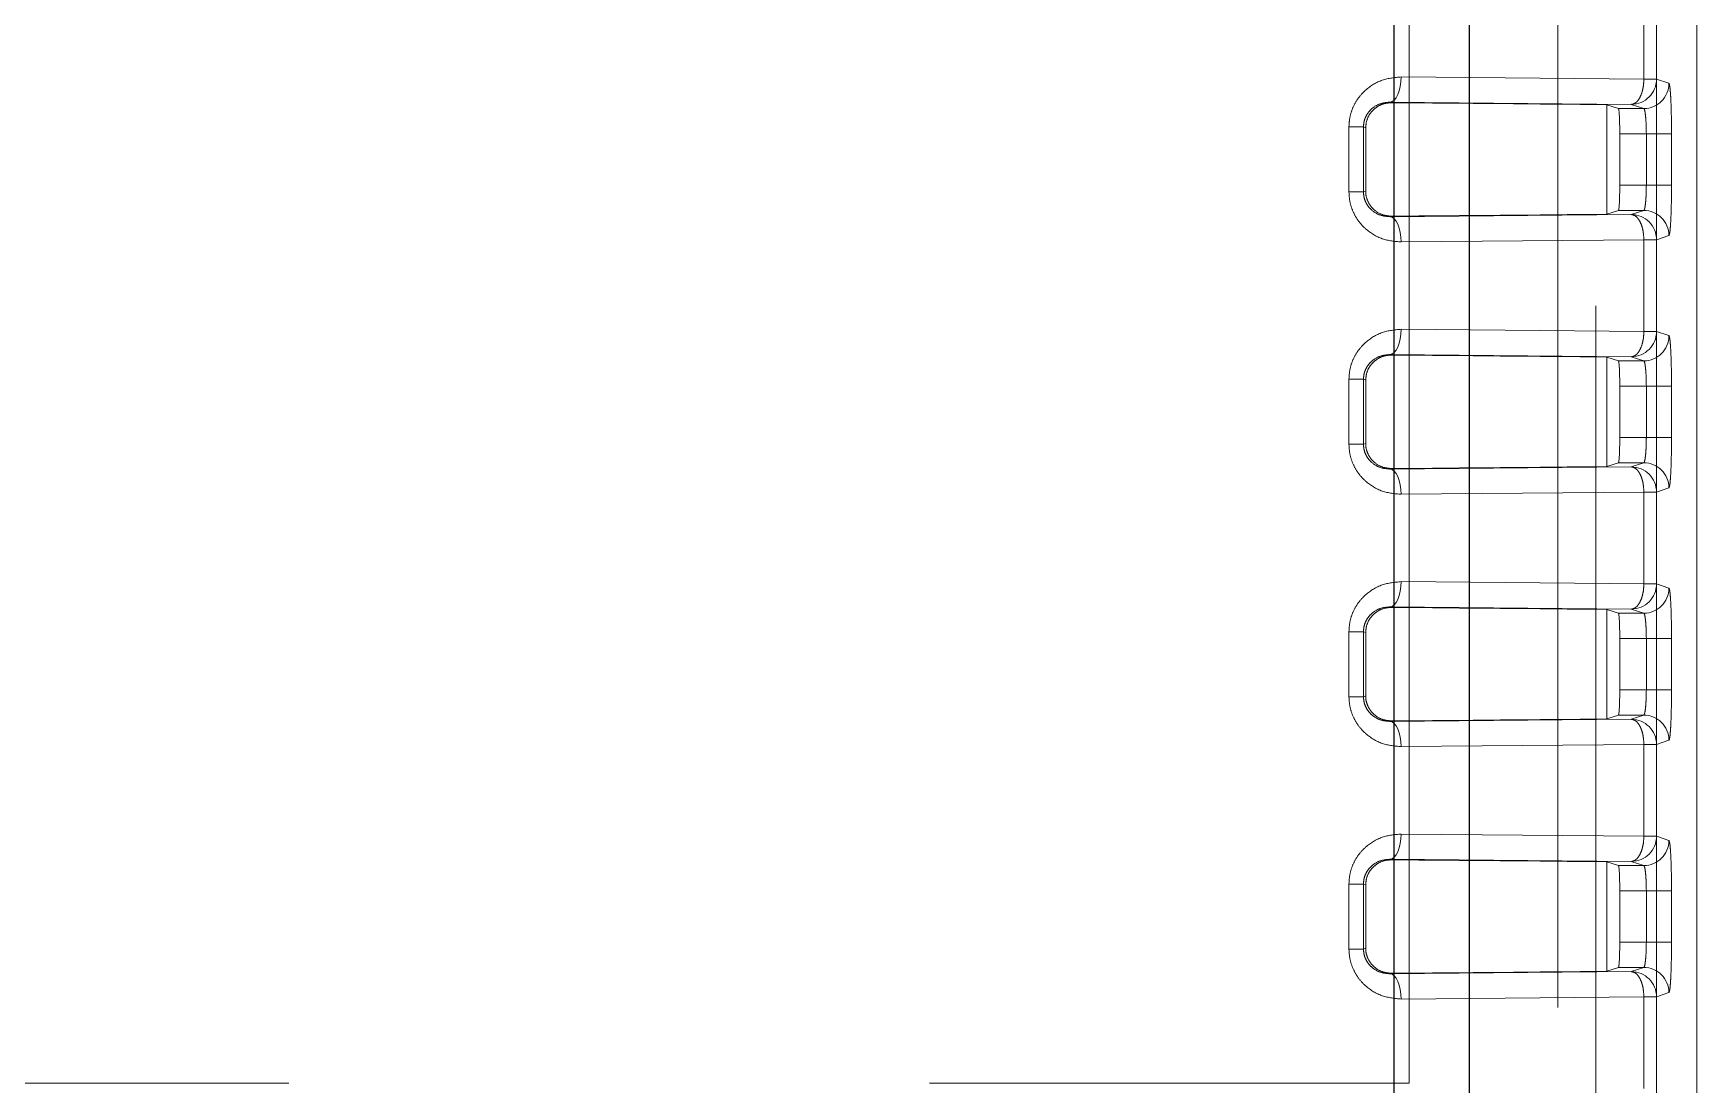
# Model space of a CAD drawing. Header units: millimetres. Extents: x 108 to 5832, y 144 to 4056.
# Drawn here: x 1390.54 to 1423.5, y 1519.78 to 1540.61 of the extents above; entities that cross this region are included whole.
import ezdxf

# ---------------------------------------------------------------- set-up
doc = ezdxf.new("R2010")
doc.units = ezdxf.units.MM
doc.header["$LTSCALE"] = 20
doc.linetypes.add('HIDDEN', pattern=[1.905, 1.27, -0.635])

msp = doc.modelspace()

# ---------------------------------------------------------------- linework, layer by layer
at = {"color": 1, "linetype": 'HIDDEN', "lineweight": 18}
for p, q in [((1417.802, 1519.814), (1417.802, 1719.814)), ((1421.5, 1433.613), (1421.5, 1580.616)), ((1423.502, 1580.621), (1423.502, 1433.612)), ((1422.707, 1578.791), (1422.707, 1429.914)), ((1420.751, 1445.114), (1420.751, 1569.114)), ((1422.455, 1541.524), (1422.455, 1539.705)), ((1422.706, 1541.524), (1422.706, 1539.705)), ((1422.455, 1539.705), (1417.644, 1539.749)), ((1422.706, 1539.705), (1422.455, 1539.705)), ((1422.952, 1539.623), (1422.706, 1539.705)), ((1422.206, 1539.205), (1417.425, 1539.249)), ((1417.456, 1539.239), (1417.425, 1539.249)), ((1421.951, 1539.123), (1421.721, 1539.199)), ((1421.721, 1539.199), (1421.721, 1537.029)), ((1422.452, 1539.123), (1421.951, 1539.123)), ((1422.206, 1539.205), (1422.452, 1539.123)), ((1416.611, 1538.758), (1416.899, 1538.758)), ((1416.611, 1538.758), (1416.611, 1537.47)), ((1416.899, 1538.758), (1416.943, 1538.743)), ((1416.899, 1538.758), (1416.899, 1537.47)), ((1416.943, 1538.743), (1416.943, 1537.485)), ((1421.977, 1538.623), (1422.504, 1538.623)), ((1421.977, 1538.623), (1421.977, 1537.606)), ((1423.003, 1538.623), (1422.504, 1538.623)), ((1422.504, 1537.606), (1422.504, 1538.623)), ((1423.003, 1537.606), (1423.003, 1538.623)), ((1416.611, 1537.47), (1416.899, 1537.47)), ((1416.943, 1537.485), (1416.899, 1537.47)), ((1422.504, 1537.606), (1421.977, 1537.606)), ((1423.003, 1537.606), (1422.504, 1537.606)), ((1417.425, 1536.98), (1422.206, 1537.024)), ((1421.721, 1537.029), (1421.951, 1537.106)), ((1421.951, 1537.106), (1422.452, 1537.106)), ((1422.452, 1537.106), (1422.206, 1537.024)), ((1417.425, 1536.98), (1417.456, 1536.99)), ((1417.644, 1536.48), (1422.455, 1536.524)), ((1422.455, 1536.524), (1422.706, 1536.524)), ((1422.455, 1536.524), (1422.455, 1534.705)), ((1422.706, 1536.524), (1422.952, 1536.606)), ((1422.706, 1536.524), (1422.706, 1534.705)), ((1422.455, 1534.705), (1417.644, 1534.749)), ((1422.706, 1534.705), (1422.455, 1534.705)), ((1422.952, 1534.623), (1422.706, 1534.705)), ((1422.206, 1534.205), (1417.425, 1534.249)), ((1417.456, 1534.239), (1417.425, 1534.249)), ((1421.951, 1534.123), (1421.721, 1534.199)), ((1421.721, 1534.199), (1421.721, 1532.029)), ((1422.452, 1534.123), (1421.951, 1534.123)), ((1422.206, 1534.205), (1422.452, 1534.123)), ((1416.611, 1533.758), (1416.899, 1533.758)), ((1416.611, 1533.758), (1416.611, 1532.47)), ((1416.899, 1533.758), (1416.943, 1533.743)), ((1416.899, 1533.758), (1416.899, 1532.47)), ((1416.943, 1533.743), (1416.943, 1532.485)), ((1421.977, 1533.623), (1422.504, 1533.623)), ((1421.977, 1533.623), (1421.977, 1532.606)), ((1423.003, 1533.623), (1422.504, 1533.623)), ((1422.504, 1532.606), (1422.504, 1533.623)), ((1423.003, 1532.606), (1423.003, 1533.623)), ((1416.611, 1532.47), (1416.899, 1532.47)), ((1416.943, 1532.485), (1416.899, 1532.47)), ((1422.504, 1532.606), (1421.977, 1532.606)), ((1423.003, 1532.606), (1422.504, 1532.606)), ((1421.721, 1532.029), (1421.951, 1532.106)), ((1421.951, 1532.106), (1422.452, 1532.106)), ((1422.452, 1532.106), (1422.206, 1532.024)), ((1417.425, 1531.98), (1422.206, 1532.024)), ((1417.425, 1531.98), (1417.456, 1531.99)), ((1417.644, 1531.48), (1422.455, 1531.524)), ((1422.455, 1531.524), (1422.706, 1531.524)), ((1422.455, 1531.524), (1422.455, 1529.705)), ((1422.706, 1531.524), (1422.952, 1531.606)), ((1422.706, 1531.524), (1422.706, 1529.705)), ((1422.455, 1529.705), (1417.644, 1529.749)), ((1422.706, 1529.705), (1422.455, 1529.705)), ((1422.952, 1529.623), (1422.706, 1529.705)), ((1422.206, 1529.205), (1417.425, 1529.249)), ((1417.456, 1529.239), (1417.425, 1529.249)), ((1421.951, 1529.123), (1421.721, 1529.199)), ((1421.721, 1529.199), (1421.721, 1527.029)), ((1422.452, 1529.123), (1421.951, 1529.123)), ((1422.206, 1529.205), (1422.452, 1529.123)), ((1416.611, 1528.758), (1416.899, 1528.758)), ((1416.611, 1528.758), (1416.611, 1527.47)), ((1416.899, 1528.758), (1416.943, 1528.743)), ((1416.899, 1528.758), (1416.899, 1527.47)), ((1416.943, 1528.743), (1416.943, 1527.485)), ((1421.977, 1528.623), (1422.504, 1528.623)), ((1421.977, 1528.623), (1421.977, 1527.606)), ((1423.003, 1528.623), (1422.504, 1528.623)), ((1422.504, 1527.606), (1422.504, 1528.623)), ((1423.003, 1527.606), (1423.003, 1528.623)), ((1416.611, 1527.47), (1416.899, 1527.47)), ((1416.943, 1527.485), (1416.899, 1527.47)), ((1422.504, 1527.606), (1421.977, 1527.606)), ((1423.003, 1527.606), (1422.504, 1527.606)), ((1417.425, 1526.98), (1422.206, 1527.024)), ((1417.425, 1526.98), (1417.456, 1526.99)), ((1421.721, 1527.029), (1421.951, 1527.106)), ((1421.951, 1527.106), (1422.452, 1527.106)), ((1422.452, 1527.106), (1422.206, 1527.024)), ((1417.644, 1526.48), (1422.455, 1526.524)), ((1422.455, 1526.524), (1422.706, 1526.524)), ((1422.455, 1526.524), (1422.455, 1524.705)), ((1422.706, 1526.524), (1422.952, 1526.606)), ((1422.706, 1526.524), (1422.706, 1524.705)), ((1422.455, 1524.705), (1417.644, 1524.749)), ((1422.706, 1524.705), (1422.455, 1524.705)), ((1422.952, 1524.623), (1422.706, 1524.705)), ((1422.206, 1524.205), (1417.425, 1524.249)), ((1417.456, 1524.239), (1417.425, 1524.249)), ((1421.951, 1524.123), (1421.721, 1524.199)), ((1421.721, 1524.199), (1421.721, 1522.029)), ((1422.206, 1524.205), (1422.452, 1524.123)), ((1422.452, 1524.123), (1421.951, 1524.123)), ((1416.611, 1523.758), (1416.899, 1523.758)), ((1416.611, 1523.758), (1416.611, 1522.47)), ((1416.899, 1523.758), (1416.943, 1523.743)), ((1416.899, 1523.758), (1416.899, 1522.47)), ((1416.943, 1523.743), (1416.943, 1522.485)), ((1421.977, 1523.623), (1422.504, 1523.623)), ((1421.977, 1523.623), (1421.977, 1522.606)), ((1423.003, 1523.623), (1422.504, 1523.623)), ((1422.504, 1522.606), (1422.504, 1523.623)), ((1423.003, 1522.606), (1423.003, 1523.623)), ((1422.504, 1522.606), (1421.977, 1522.606)), ((1423.003, 1522.606), (1422.504, 1522.606)), ((1416.611, 1522.47), (1416.899, 1522.47)), ((1416.943, 1522.485), (1416.899, 1522.47)), ((1417.425, 1521.98), (1422.206, 1522.024)), ((1417.425, 1521.98), (1417.456, 1521.99)), ((1421.721, 1522.029), (1421.951, 1522.106)), ((1421.951, 1522.106), (1422.452, 1522.106)), ((1422.452, 1522.106), (1422.206, 1522.024)), ((1422.706, 1521.524), (1422.952, 1521.606)), ((1417.644, 1521.48), (1422.455, 1521.524)), ((1422.455, 1521.524), (1422.706, 1521.524)), ((1422.455, 1521.524), (1422.455, 1519.705)), ((1422.706, 1521.524), (1422.706, 1519.705)), ((1217.802, 1519.814), (1417.802, 1519.814))]:
    msp.add_line(p, q, dxfattribs=at)
at = {"color": 7, "linetype": 'Continuous', "lineweight": 25}
for p, q in [((1419.002, 1406.314), (1419.002, 1594.914)), ((1417.502, 1593.414), (1417.502, 1407.814))]:
    msp.add_line(p, q, dxfattribs=at)
at = {"color": 1, "linetype": 'HIDDEN', "lineweight": 18, "flags": 128}
for points in [[(1417.644, 1539.749), (1417.639, 1539.652), (1417.626, 1539.559), (1417.606, 1539.474), (1417.579, 1539.398), (1417.546, 1539.336), (1417.508, 1539.289), (1417.468, 1539.26), (1417.425, 1539.249)], [(1417.644, 1536.48), (1417.639, 1536.576), (1417.626, 1536.669), (1417.606, 1536.755), (1417.579, 1536.83), (1417.546, 1536.893), (1417.508, 1536.939), (1417.468, 1536.969), (1417.425, 1536.98)], [(1417.644, 1534.749), (1417.639, 1534.652), (1417.626, 1534.559), (1417.606, 1534.474), (1417.579, 1534.398), (1417.546, 1534.336), (1417.508, 1534.289), (1417.468, 1534.26), (1417.425, 1534.249)], [(1417.644, 1531.48), (1417.639, 1531.576), (1417.626, 1531.669), (1417.606, 1531.755), (1417.579, 1531.83), (1417.546, 1531.893), (1417.508, 1531.939), (1417.468, 1531.969), (1417.425, 1531.98)], [(1417.644, 1529.749), (1417.639, 1529.652), (1417.626, 1529.559), (1417.606, 1529.474), (1417.579, 1529.398), (1417.546, 1529.336), (1417.508, 1529.289), (1417.468, 1529.26), (1417.425, 1529.249)], [(1417.644, 1526.48), (1417.639, 1526.576), (1417.626, 1526.669), (1417.606, 1526.755), (1417.579, 1526.83), (1417.546, 1526.893), (1417.508, 1526.939), (1417.468, 1526.969), (1417.425, 1526.98)], [(1417.644, 1524.749), (1417.639, 1524.652), (1417.626, 1524.559), (1417.606, 1524.474), (1417.579, 1524.398), (1417.546, 1524.336), (1417.508, 1524.289), (1417.468, 1524.26), (1417.425, 1524.249)], [(1417.644, 1521.48), (1417.639, 1521.576), (1417.626, 1521.669), (1417.606, 1521.755), (1417.579, 1521.83), (1417.546, 1521.893), (1417.508, 1521.939), (1417.468, 1521.969), (1417.425, 1521.98)]]:
    msp.add_lwpolyline(points, dxfattribs=at)
at = {"color": 1, "linetype": 'HIDDEN', "lineweight": 18}
for centre, start, end in [((1422.205, 1539.705), 270.1141, 359.9611), ((1422.452, 1539.623), 270.0886, 359.9798), ((1422.205, 1536.523), 0.0252, 89.8997), ((1422.451, 1536.605), 0.0417, 89.8899), ((1422.205, 1534.705), 270.1141, 359.9611), ((1422.452, 1534.623), 270.0829, 359.9718), ((1422.451, 1531.605), 0.0417, 89.8899), ((1422.205, 1531.523), 0.0252, 89.8997), ((1422.205, 1529.705), 270.1141, 359.9611), ((1422.452, 1529.623), 270.0829, 359.9718), ((1422.205, 1526.523), 0.0252, 89.8997), ((1422.451, 1526.605), 0.0417, 89.8899), ((1422.205, 1524.705), 270.1141, 359.9611), ((1422.452, 1524.623), 270.0829, 359.9718), ((1422.205, 1521.523), 0.0252, 89.8997), ((1422.451, 1521.605), 0.0417, 89.8899)]:
    msp.add_arc(centre, 0.5, start, end, dxfattribs=at)
for centre, major_axis, ratio, start_param, end_param in [((1383.502, 1538.028), (77.227, 0), 0.017455, 1.053091, 1.11558), ((1421.951, 1538.623), (0, 0.5), 0.052408, 4.712389, 6.265732), ((1421.951, 1537.606), (0, 0.5), 0.052408, 3.159046, 4.712389), ((1383.502, 1538.2), (77.227, 0), 0.017455, 5.167606, 5.230094), ((1383.502, 1533.028), (77.227, 0), 0.017455, 1.053091, 1.11558), ((1421.951, 1533.623), (0, 0.5), 0.052408, 4.712389, 6.265732), ((1421.951, 1532.606), (0, 0.5), 0.052408, 3.159046, 4.712389), ((1383.502, 1533.2), (77.227, 0), 0.017455, 5.167606, 5.230094), ((1383.502, 1528.028), (77.227, 0), 0.017455, 1.053091, 1.11558), ((1421.951, 1528.623), (0, 0.5), 0.052408, 4.712389, 6.265732), ((1421.951, 1527.606), (0, 0.5), 0.052408, 3.159046, 4.712389), ((1383.502, 1528.2), (77.227, 0), 0.017455, 5.167606, 5.230094), ((1383.502, 1523.028), (77.227, 0), 0.017455, 1.053091, 1.11558), ((1421.951, 1523.623), (0, 0.5), 0.052408, 4.712389, 6.265732), ((1421.951, 1522.606), (0, 0.5), 0.052408, 3.159046, 4.712389), ((1383.502, 1523.2), (77.227, 0), 0.017455, 5.167606, 5.230094)]:
    msp.add_ellipse(centre, major_axis=major_axis, ratio=ratio, start_param=start_param, end_param=end_param, dxfattribs=at)
for points, knots in [([(1417.644, 1539.749), (1417.518, 1539.737), (1417.266, 1539.714), (1416.98, 1539.539), (1416.799, 1539.344), (1416.694, 1539.167), (1416.624, 1538.969), (1416.615, 1538.828), (1416.611, 1538.758)], [0, 0, 0, 0, 0.2495779, 0.4986133, 0.6252747, 0.7488925, 0.87477, 1, 1, 1, 1]), ([(1422.455, 1539.705), (1422.453, 1539.661), (1422.45, 1539.582), (1422.425, 1539.461), (1422.387, 1539.357), (1422.34, 1539.283), (1422.284, 1539.224), (1422.233, 1539.208), (1422.207, 1539.205), (1422.206, 1539.205)], [0, 0, 0, 0, 0.1671829, 0.3062948, 0.500167, 0.6529234, 0.7603972, 0.9969004, 1, 1, 1, 1]), ([(1423.003, 1538.623), (1423.002, 1538.747), (1423.001, 1538.939), (1422.995, 1539.17), (1422.988, 1539.328), (1422.98, 1539.458), (1422.968, 1539.584), (1422.958, 1539.607), (1422.952, 1539.623)], [0, 0, 0, 0, 0.239536, 0.369156, 0.49978, 0.62942, 0.760151, 1, 1, 1, 1]), ([(1417.425, 1539.249), (1417.361, 1539.244), (1417.237, 1539.234), (1417.089, 1539.15), (1416.992, 1539.048), (1416.939, 1538.957), (1416.905, 1538.859), (1416.901, 1538.791), (1416.899, 1538.758)], [0, 0, 0, 0, 0.277534, 0.540385, 0.671908, 0.790189, 0.898328, 1, 1, 1, 1]), ([(1416.943, 1538.743), (1416.947, 1538.794), (1416.957, 1538.896), (1417.029, 1539.033), (1417.137, 1539.143), (1417.284, 1539.224), (1417.396, 1539.234), (1417.456, 1539.239)], [0, 0, 0, 0, 0.181671, 0.363005, 0.552187, 0.762891, 1, 1, 1, 1]), ([(1422.504, 1538.623), (1422.503, 1538.686), (1422.501, 1538.815), (1422.49, 1538.973), (1422.477, 1539.066), (1422.464, 1539.113), (1422.456, 1539.119), (1422.452, 1539.123)], [0, 0, 0, 0, 0.242439, 0.498352, 0.710498, 0.845686, 1, 1, 1, 1]), ([(1416.611, 1537.47), (1416.615, 1537.4), (1416.624, 1537.26), (1416.694, 1537.063), (1416.798, 1536.886), (1416.98, 1536.689), (1417.265, 1536.515), (1417.518, 1536.491), (1417.644, 1536.48)], [0, 0, 0, 0, 0.1247969, 0.2503905, 0.3738987, 0.5007823, 0.7503418, 1, 1, 1, 1]), ([(1416.899, 1537.47), (1416.901, 1537.437), (1416.905, 1537.369), (1416.939, 1537.271), (1416.992, 1537.181), (1417.089, 1537.079), (1417.236, 1536.995), (1417.361, 1536.985), (1417.425, 1536.98)], [0, 0, 0, 0, 0.101669, 0.20964, 0.32785, 0.459174, 0.722473, 1, 1, 1, 1]), ([(1417.456, 1536.99), (1417.392, 1536.996), (1417.263, 1537.008), (1417.096, 1537.114), (1416.983, 1537.265), (1416.945, 1537.399), (1416.943, 1537.47), (1416.943, 1537.485)], [0, 0, 0, 0, 0.255118, 0.511038, 0.744363, 0.945965, 1, 1, 1, 1]), ([(1422.452, 1537.106), (1422.456, 1537.109), (1422.464, 1537.116), (1422.477, 1537.163), (1422.49, 1537.255), (1422.501, 1537.413), (1422.503, 1537.543), (1422.504, 1537.606)], [0, 0, 0, 0, 0.1542945, 0.2894449, 0.5017382, 0.7576824, 1, 1, 1, 1]), ([(1422.952, 1536.606), (1422.958, 1536.621), (1422.968, 1536.645), (1422.98, 1536.77), (1422.988, 1536.899), (1422.995, 1537.058), (1423.001, 1537.289), (1423.002, 1537.481), (1423.003, 1537.606)], [0, 0, 0, 0, 0.2398627, 0.3695799, 0.5002574, 0.6298309, 0.7605265, 1, 1, 1, 1]), ([(1422.206, 1537.024), (1422.237, 1537.016), (1422.287, 1537.004), (1422.344, 1536.94), (1422.385, 1536.872), (1422.418, 1536.79), (1422.447, 1536.673), (1422.452, 1536.582), (1422.455, 1536.524)], [0, 0, 0, 0, 0.239546, 0.381281, 0.499831, 0.648615, 0.777192, 1, 1, 1, 1]), ([(1417.644, 1534.749), (1417.518, 1534.737), (1417.266, 1534.714), (1416.98, 1534.539), (1416.799, 1534.344), (1416.694, 1534.167), (1416.624, 1533.969), (1416.615, 1533.828), (1416.611, 1533.758)], [0, 0, 0, 0, 0.2495779, 0.4986133, 0.6252747, 0.7488925, 0.87477, 1, 1, 1, 1]), ([(1422.455, 1534.705), (1422.453, 1534.661), (1422.45, 1534.582), (1422.425, 1534.461), (1422.387, 1534.357), (1422.34, 1534.283), (1422.284, 1534.224), (1422.233, 1534.208), (1422.207, 1534.205), (1422.206, 1534.205)], [0, 0, 0, 0, 0.1671829, 0.3062948, 0.500167, 0.6529234, 0.7603972, 0.9969004, 1, 1, 1, 1]), ([(1423.003, 1533.623), (1423.002, 1533.747), (1423.001, 1533.939), (1422.995, 1534.17), (1422.988, 1534.328), (1422.98, 1534.458), (1422.968, 1534.584), (1422.958, 1534.607), (1422.952, 1534.623)], [0, 0, 0, 0, 0.23954, 0.369162, 0.499788, 0.62943, 0.760162, 1, 1, 1, 1]), ([(1417.425, 1534.249), (1417.361, 1534.244), (1417.237, 1534.234), (1417.089, 1534.15), (1416.992, 1534.048), (1416.939, 1533.957), (1416.905, 1533.859), (1416.901, 1533.791), (1416.899, 1533.758)], [0, 0, 0, 0, 0.277534, 0.540385, 0.671908, 0.790189, 0.898328, 1, 1, 1, 1]), ([(1416.943, 1533.743), (1416.947, 1533.794), (1416.957, 1533.896), (1417.029, 1534.033), (1417.137, 1534.143), (1417.284, 1534.224), (1417.396, 1534.234), (1417.456, 1534.239)], [0, 0, 0, 0, 0.181671, 0.363005, 0.552187, 0.762891, 1, 1, 1, 1]), ([(1422.504, 1533.623), (1422.503, 1533.686), (1422.501, 1533.815), (1422.49, 1533.973), (1422.477, 1534.066), (1422.464, 1534.113), (1422.456, 1534.119), (1422.452, 1534.123)], [0, 0, 0, 0, 0.242439, 0.498352, 0.710498, 0.845686, 1, 1, 1, 1]), ([(1416.611, 1532.47), (1416.615, 1532.4), (1416.624, 1532.26), (1416.694, 1532.063), (1416.798, 1531.886), (1416.98, 1531.689), (1417.265, 1531.515), (1417.518, 1531.491), (1417.644, 1531.48)], [0, 0, 0, 0, 0.1247969, 0.2503905, 0.3738987, 0.5007823, 0.7503418, 1, 1, 1, 1]), ([(1416.899, 1532.47), (1416.901, 1532.437), (1416.905, 1532.369), (1416.939, 1532.271), (1416.992, 1532.181), (1417.089, 1532.079), (1417.236, 1531.995), (1417.361, 1531.985), (1417.425, 1531.98)], [0, 0, 0, 0, 0.101669, 0.20964, 0.32785, 0.459174, 0.722473, 1, 1, 1, 1]), ([(1417.456, 1531.99), (1417.392, 1531.996), (1417.263, 1532.008), (1417.096, 1532.114), (1416.983, 1532.265), (1416.945, 1532.399), (1416.943, 1532.47), (1416.943, 1532.485)], [0, 0, 0, 0, 0.255154, 0.511111, 0.744469, 0.9461, 1, 1, 1, 1]), ([(1422.452, 1532.106), (1422.456, 1532.109), (1422.464, 1532.116), (1422.477, 1532.163), (1422.49, 1532.255), (1422.501, 1532.413), (1422.503, 1532.543), (1422.504, 1532.606)], [0, 0, 0, 0, 0.1542945, 0.2894449, 0.5017382, 0.7576824, 1, 1, 1, 1]), ([(1422.952, 1531.606), (1422.958, 1531.621), (1422.968, 1531.645), (1422.98, 1531.77), (1422.988, 1531.899), (1422.995, 1532.058), (1423.001, 1532.289), (1423.002, 1532.481), (1423.003, 1532.606)], [0, 0, 0, 0, 0.239861, 0.3695772, 0.5002538, 0.6298264, 0.7604526, 1, 1, 1, 1]), ([(1422.206, 1532.024), (1422.237, 1532.016), (1422.287, 1532.004), (1422.344, 1531.94), (1422.385, 1531.872), (1422.418, 1531.79), (1422.447, 1531.673), (1422.452, 1531.582), (1422.455, 1531.524)], [0, 0, 0, 0, 0.239546, 0.381281, 0.499831, 0.648615, 0.777192, 1, 1, 1, 1]), ([(1417.644, 1529.749), (1417.518, 1529.737), (1417.266, 1529.714), (1416.98, 1529.539), (1416.799, 1529.344), (1416.694, 1529.167), (1416.624, 1528.969), (1416.615, 1528.828), (1416.611, 1528.758)], [0, 0, 0, 0, 0.24956, 0.498578, 0.625231, 0.74884, 0.874708, 1, 1, 1, 1]), ([(1422.455, 1529.705), (1422.453, 1529.661), (1422.45, 1529.582), (1422.425, 1529.461), (1422.387, 1529.357), (1422.34, 1529.283), (1422.284, 1529.224), (1422.233, 1529.208), (1422.207, 1529.205), (1422.206, 1529.205)], [0, 0, 0, 0, 0.1671829, 0.3062948, 0.500167, 0.6529234, 0.7603972, 0.9969004, 1, 1, 1, 1]), ([(1423.003, 1528.623), (1423.002, 1528.747), (1423.001, 1528.939), (1422.995, 1529.17), (1422.988, 1529.328), (1422.98, 1529.458), (1422.968, 1529.584), (1422.958, 1529.607), (1422.952, 1529.623)], [0, 0, 0, 0, 0.23954, 0.369162, 0.499788, 0.62943, 0.760162, 1, 1, 1, 1]), ([(1417.425, 1529.249), (1417.361, 1529.244), (1417.237, 1529.234), (1417.089, 1529.15), (1416.992, 1529.048), (1416.939, 1528.957), (1416.905, 1528.859), (1416.901, 1528.791), (1416.899, 1528.758)], [0, 0, 0, 0, 0.2775, 0.540319, 0.671826, 0.790093, 0.898219, 1, 1, 1, 1]), ([(1416.943, 1528.743), (1416.947, 1528.794), (1416.957, 1528.896), (1417.029, 1529.033), (1417.137, 1529.143), (1417.284, 1529.224), (1417.396, 1529.234), (1417.456, 1529.239)], [0, 0, 0, 0, 0.181671, 0.363005, 0.552187, 0.762891, 1, 1, 1, 1]), ([(1422.504, 1528.623), (1422.503, 1528.686), (1422.501, 1528.815), (1422.49, 1528.973), (1422.477, 1529.066), (1422.464, 1529.113), (1422.456, 1529.119), (1422.452, 1529.123)], [0, 0, 0, 0, 0.242439, 0.498352, 0.710498, 0.845686, 1, 1, 1, 1]), ([(1416.611, 1527.47), (1416.615, 1527.4), (1416.624, 1527.26), (1416.694, 1527.063), (1416.798, 1526.886), (1416.98, 1526.689), (1417.265, 1526.515), (1417.518, 1526.491), (1417.644, 1526.48)], [0, 0, 0, 0, 0.1247969, 0.2503905, 0.3738987, 0.5007823, 0.7503418, 1, 1, 1, 1]), ([(1416.899, 1527.47), (1416.901, 1527.437), (1416.905, 1527.369), (1416.939, 1527.271), (1416.992, 1527.181), (1417.089, 1527.079), (1417.236, 1526.995), (1417.361, 1526.985), (1417.425, 1526.98)], [0, 0, 0, 0, 0.101669, 0.20964, 0.32785, 0.459174, 0.722473, 1, 1, 1, 1]), ([(1417.456, 1526.99), (1417.392, 1526.996), (1417.263, 1527.008), (1417.096, 1527.114), (1416.983, 1527.265), (1416.945, 1527.399), (1416.943, 1527.47), (1416.943, 1527.485)], [0, 0, 0, 0, 0.255154, 0.511111, 0.744469, 0.9461, 1, 1, 1, 1]), ([(1422.452, 1527.106), (1422.456, 1527.109), (1422.464, 1527.116), (1422.477, 1527.163), (1422.49, 1527.255), (1422.501, 1527.413), (1422.503, 1527.543), (1422.504, 1527.606)], [0, 0, 0, 0, 0.1542945, 0.2894449, 0.5017382, 0.7576824, 1, 1, 1, 1]), ([(1422.952, 1526.606), (1422.958, 1526.621), (1422.968, 1526.645), (1422.98, 1526.77), (1422.988, 1526.899), (1422.995, 1527.058), (1423.001, 1527.289), (1423.002, 1527.481), (1423.003, 1527.606)], [0, 0, 0, 0, 0.23984, 0.36959, 0.500264, 0.629834, 0.760458, 1, 1, 1, 1]), ([(1422.206, 1527.024), (1422.237, 1527.016), (1422.287, 1527.004), (1422.344, 1526.94), (1422.385, 1526.872), (1422.418, 1526.79), (1422.447, 1526.673), (1422.452, 1526.582), (1422.455, 1526.524)], [0, 0, 0, 0, 0.239546, 0.381281, 0.499831, 0.648615, 0.777192, 1, 1, 1, 1]), ([(1417.644, 1524.749), (1417.518, 1524.737), (1417.266, 1524.714), (1416.98, 1524.539), (1416.799, 1524.344), (1416.694, 1524.167), (1416.624, 1523.969), (1416.615, 1523.828), (1416.611, 1523.758)], [0, 0, 0, 0, 0.24956, 0.498578, 0.625231, 0.74884, 0.874708, 1, 1, 1, 1]), ([(1422.455, 1524.705), (1422.453, 1524.661), (1422.45, 1524.582), (1422.425, 1524.461), (1422.387, 1524.357), (1422.34, 1524.283), (1422.284, 1524.224), (1422.233, 1524.208), (1422.207, 1524.205), (1422.206, 1524.205)], [0, 0, 0, 0, 0.1671829, 0.3062948, 0.500167, 0.6529234, 0.7603972, 0.9969004, 1, 1, 1, 1]), ([(1423.003, 1523.623), (1423.002, 1523.747), (1423.001, 1523.939), (1422.995, 1524.17), (1422.988, 1524.328), (1422.98, 1524.458), (1422.968, 1524.584), (1422.958, 1524.607), (1422.952, 1524.623)], [0, 0, 0, 0, 0.23954, 0.369162, 0.499788, 0.62943, 0.760162, 1, 1, 1, 1]), ([(1417.425, 1524.249), (1417.361, 1524.244), (1417.237, 1524.234), (1417.089, 1524.15), (1416.992, 1524.048), (1416.939, 1523.957), (1416.905, 1523.859), (1416.901, 1523.791), (1416.899, 1523.758)], [0, 0, 0, 0, 0.2774982, 0.5403751, 0.6718122, 0.7900838, 0.8982148, 1, 1, 1, 1]), ([(1416.943, 1523.743), (1416.947, 1523.794), (1416.957, 1523.896), (1417.029, 1524.033), (1417.137, 1524.143), (1417.284, 1524.224), (1417.396, 1524.234), (1417.456, 1524.239)], [0, 0, 0, 0, 0.181671, 0.363005, 0.552187, 0.762891, 1, 1, 1, 1]), ([(1422.504, 1523.623), (1422.503, 1523.686), (1422.501, 1523.815), (1422.49, 1523.973), (1422.477, 1524.066), (1422.464, 1524.113), (1422.456, 1524.119), (1422.452, 1524.123)], [0, 0, 0, 0, 0.242439, 0.498352, 0.710498, 0.845686, 1, 1, 1, 1]), ([(1422.452, 1522.106), (1422.456, 1522.109), (1422.464, 1522.116), (1422.477, 1522.163), (1422.49, 1522.255), (1422.501, 1522.413), (1422.503, 1522.543), (1422.504, 1522.606)], [0, 0, 0, 0, 0.154285, 0.289427, 0.501618, 0.757546, 1, 1, 1, 1]), ([(1422.952, 1521.606), (1422.958, 1521.621), (1422.968, 1521.645), (1422.98, 1521.77), (1422.988, 1521.899), (1422.995, 1522.058), (1423.001, 1522.289), (1423.002, 1522.481), (1423.003, 1522.606)], [0, 0, 0, 0, 0.23984, 0.36959, 0.500264, 0.629834, 0.760458, 1, 1, 1, 1]), ([(1416.611, 1522.47), (1416.615, 1522.4), (1416.624, 1522.26), (1416.694, 1522.063), (1416.798, 1521.886), (1416.98, 1521.689), (1417.265, 1521.515), (1417.518, 1521.491), (1417.644, 1521.48)], [0, 0, 0, 0, 0.124794, 0.250385, 0.37389, 0.500771, 0.750358, 1, 1, 1, 1]), ([(1416.899, 1522.47), (1416.901, 1522.437), (1416.905, 1522.369), (1416.939, 1522.271), (1416.992, 1522.181), (1417.089, 1522.079), (1417.236, 1521.995), (1417.361, 1521.985), (1417.425, 1521.98)], [0, 0, 0, 0, 0.101669, 0.20964, 0.32785, 0.459174, 0.722473, 1, 1, 1, 1]), ([(1417.456, 1521.99), (1417.392, 1521.996), (1417.263, 1522.008), (1417.096, 1522.114), (1416.983, 1522.265), (1416.945, 1522.399), (1416.943, 1522.47), (1416.943, 1522.485)], [0, 0, 0, 0, 0.255148, 0.511098, 0.744339, 0.946102, 1, 1, 1, 1]), ([(1422.206, 1522.024), (1422.237, 1522.016), (1422.287, 1522.004), (1422.344, 1521.94), (1422.385, 1521.872), (1422.418, 1521.79), (1422.447, 1521.673), (1422.452, 1521.582), (1422.455, 1521.524)], [0, 0, 0, 0, 0.239546, 0.381281, 0.499831, 0.648615, 0.777192, 1, 1, 1, 1])]:
    msp.add_open_spline(points, degree=3, knots=knots, dxfattribs=at)

doc.saveas('drawing.dxf')
